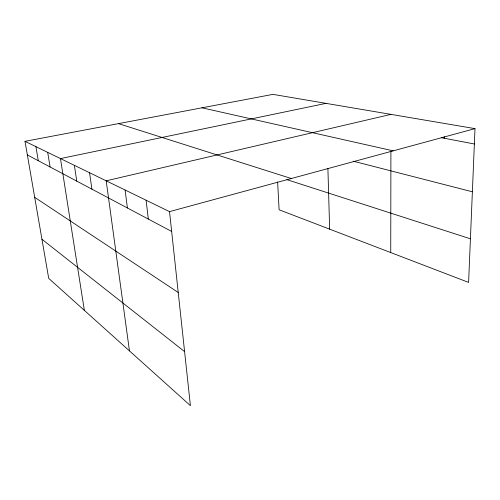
<?xml version="1.0" encoding="UTF-8"?>
<svg xmlns="http://www.w3.org/2000/svg" width="500" height="500" viewBox="0 0 500 500"><rect width="100%" height="100%" fill="white"/><g stroke="black" fill="none" stroke-linecap="round" stroke-linejoin="round"><path stroke-width="0.75" d="M390.737 252.569L390.906 151.2M444.263 138.25L444.306 136.7M25 141.331L169.525 211.619L190.406 405.631L48.706 278.35L25 141.331L272.944 94.369L475 128.625L468.606 282.413L279.106 209.781L277.619 181.9M169.525 211.619L475 128.625M390.969 114.375L106.188 180.812L129.456 350.887M326.031 103.369L60.469 158.581L84.356 310.375M441.269 137.681L474.363 143.994M201.994 107.806L393.188 150.85M353.225 161.181L472.375 191.794M118.481 123.625L291.331 178.525M286.825 179.631L470.419 238.806M27.35 154.925L171.663 231.444M34.688 197.338L178.231 292.481M41.944 239.269L184.587 351.6M35.906 146.631L38.275 160.712M47.694 152.363L50.075 166.969M74.369 165.338L76.756 181.119M89.55 172.719L91.919 189.163M125.094 190.006L127.4 207.975M146.088 200.219L148.325 219.069M327.906 168.575L329.65 229.156"/></g></svg>
